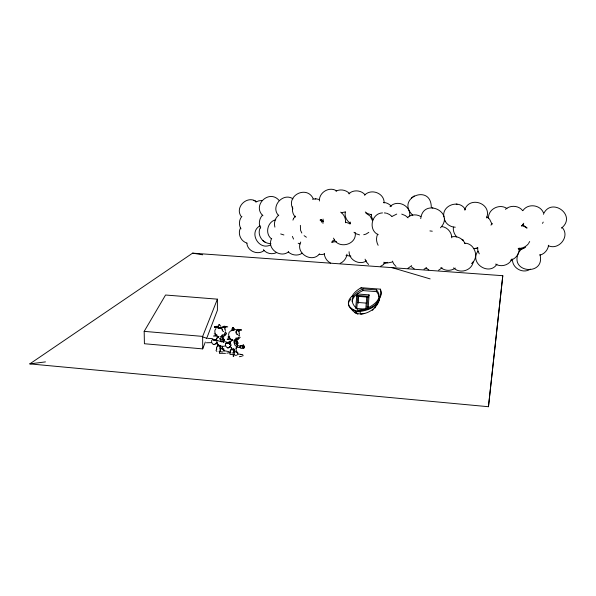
<?xml version="1.0" encoding="UTF-8"?>
<svg xmlns="http://www.w3.org/2000/svg" width="596" height="596" viewBox="0 0 596 596"><rect width="100%" height="100%" fill="white"/><g stroke="black" fill="none" stroke-linecap="round" stroke-linejoin="round"><path stroke-width="0.89" d="M218.397 327.197C218.203 327.629 217.1 327.837 214.523 326.906A27.483 19.512 -72.9 0 0 216.683 326.295C221.079 327.204 215.864 328.187 214.523 326.906M218.24 328.128L217.912 327.673M218.017 327.927L219.648 328.575A27.386 18.878 -70.1 0 1 221.809 327.956L218.486 327.39L221.809 327.956M218.225 328.128L219.648 328.463A27.61 19.489 -73 0 0 221.809 327.845M218.59 327.413L218.255 327.293M218.307 326.936L218.389 326.876M356.706 296.257L357.615 293.992L369.051 294.878L368.201 297.151L356.713 296.257L355.715 308.37L365.765 309.175L366.764 297.039M357.578 294.886L357.615 293.992M358.375 303.267L358.636 295.892M361.146 288.591L361.183 287.697L380.375 289.157A118.835 31.29 0.5 0 1 381.075 292.822L381.023 293.567A122.761 32.311 0.5 0 1 379.287 298.052C376.583 307.253 366.465 309.965 358.114 311.008A2.689 0.76 2 0 1 356.602 310.889C348.787 308.765 344.987 302.269 352.273 295.951A127.41 34.412 4 0 1 355.685 291.623L356.46 290.937A123.372 33.309 3.9 0 1 361.183 287.689M352.199 301.606A97.99 26.716 3.5 0 1 362.904 290.587L362.971 288.889L376.553 289.932L376.486 291.63A99.159 26.626 0.8 0 1 378.87 296.48M368.201 297.151L369.051 294.878M367.203 308.654L368.254 306.821L369.021 295.772M380.337 290.051L380.375 289.157M229.81 342.991L230.339 342.737M230.004 343.02L230.831 341.091L232.179 339.862M348.355 303.506C348.191 307.901 353.055 310.471 356.713 311.611A2.712 0.767 2 0 0 358.226 311.73C366.525 310.702 376.62 308.058 379.302 298.887A120.28 31.774 0.5 0 0 381.008 294.431L381.06 293.694A116.607 30.813 0.6 0 0 380.613 290.774M243.332 346.917L243.049 347.93L243.265 346.134L243.131 347.826M349.979 224.051L350.18 222.003M225.519 331.696L225.303 332.859M345.538 222.755C346 218.643 344.123 214.463 340.674 212.146M356.795 308.46L357.801 296.346M366.927 308.393L367.851 297.128L368.671 295.743M379.652 297.59C379.063 310.084 358.144 321.02 350.806 308.154M220.408 350.247L220.103 349.338L221.332 348.675M222.755 351.931L220.371 351.752L220.259 350.455M233.952 351.484C232.999 350.388 234.757 352.139 233.647 352.579M237.931 354.344L237.67 353.361M237.35 346.172L237.364 343.542L236.269 340.666M300.362 225.355L300.608 230.399L301.829 233.036M502.793 275.702L488.459 406.718L29.8 363.888L192.597 253.151L502.793 275.702L488.459 406.718M233.885 340.495L234.303 343.281L234.295 341.948L234.928 341.121M292.666 206.849C291.884 210.455 292.778 214.433 295.4 217.093M323.062 219.075L322.972 223.44M217.465 346.76L217.749 344.279M319.389 201.001C318.86 192.381 329.417 186.064 336.658 190.929M345.278 212.087C344.436 216.445 346.686 221.123 350.522 223.321M231.181 350.016L231.479 347.52M218.918 324.753L218.106 325.885M232.678 327.837L231.881 328.985L231.933 330.355M420.739 218.65C423.182 197.239 455.508 212.02 440.451 227.806M219.373 352.437L219.946 351.111M445.205 221.176C446.762 224.327 449.995 226.368 453.392 227.031C452.856 230.63 454.286 234.362 456.767 236.97M233.17 355.76L234.548 353.912M234.005 350.508L233.788 351.007M488.437 217.912C488.377 208.838 499.783 203.363 506.965 208.555M224.744 333.849L224.379 334.43M239.935 346.447L240.531 345.851L240.888 346.939L240.181 347.945L239.86 347.14M243.257 346.254L243.913 346.403M243.339 346.768C243.22 348.697 245.694 346.604 243.31 347.021M219.067 346.328C221.049 346.894 219.708 347.84 220.14 349.085M216.765 348.012L216.475 347.036L217.778 346.38M232.939 350.269L233.274 348.623M346.947 254.194C346.559 258.224 343.825 261.748 340.16 263.38M216.08 340.316L217.056 337.887L218.382 336.673M221.697 335.265L222.718 334.967M473.284 261.562C472.069 270.532 459.836 274.294 453.623 267.865M486.589 217.92C492.326 203.34 469.365 195.458 464.619 210.045M215.99 350.567L216.653 349.122M229.676 353.853L230.354 352.4M548.603 245.247C547.94 249.851 544.535 253.97 539.983 255.11M240.754 347.237L240.62 346.202L237.141 345.419L234.973 342.484M229.721 346.812L229.266 347.252C232.462 346.336 230.749 341.135 227.925 343.438L228.737 343.221L227.262 343.289L228.29 343.221L226.614 342.529C223.344 344.764 227.687 350.373 229.9 346.537L229.378 347.267M232.365 329.499L232.552 328.947M237.223 346.716L236.232 348.436M230.011 342.834L229.013 342.462L229.631 341.195L228.626 342.313L226.89 342.432M376.59 305.085L379.287 298.052M206.618 338.595L217.398 310.293L217.398 299.162L165.554 295.013L144.18 331.361L144.411 343.736L202.7 348.884L205.315 342.022M240.598 227.799C237.342 233.49 240.747 241.395 247.02 243.079M279.084 200.465C269.489 188.88 251.698 205.18 262.94 215.73M271.702 238.378C266.218 248.48 280.433 258.724 288.635 251.728M292.934 220.118L293.47 218.747M300.734 241.998C295.08 253.099 311.879 263.454 319.456 253.963M202.7 348.884L202.655 336.405L217.398 299.162M243.287 347.84L244.077 347.848L243.876 348.206M224.99 329.603L225.497 330.4M377.7 234.154C375.905 237.625 376.27 241.924 378.132 245.291M222.241 337.127C222.837 337.381 227.612 333.685 226.525 332.896M238.84 332.762L239.264 332.866M518.736 252.458C508.567 273.139 545.847 276.373 539.931 254.47M543.396 214.284C551.084 196.434 577.412 215.387 561.454 228.141M231.971 339.34L232.544 340.629M218.054 336.412L218.479 337.209M348.608 302.612L349.07 301.74M242.922 345.74C244.762 343.087 242.371 346.343 241.291 345.546M224.238 334.661C226.137 333.842 223.276 336.837 224.848 334.989M240.493 346.194L241.41 345.524M521.56 226.197L522.893 224.685M522.617 225.161L523.735 223.239M512.061 258.902C509.491 265.078 501.221 267.559 495.581 264.103M528.563 243.429L529.688 241.522M542.472 223.373L543.232 222.085M496.945 264.162C489.242 276.343 469.007 263.112 477.955 251.184M224.245 339.765L223.56 338.923M237.953 342.953L237.737 342.32L236.463 342.126M223.858 327.286L227.746 326.876L224.245 326.317L223.291 327.077M260.735 226.964C256.071 234.116 262.613 244.233 270.934 243.481M230.92 345.352L230.309 345.576M222.628 336.062L222.837 335.734L222.152 335.801M349.532 301.032L350.91 298.909M236.344 331.547L236.321 332.687M230.503 346.075L230.235 346.485M239.19 335.995L239.287 332.963M374.847 308.11L376.508 303.111M225.772 343.758L226.614 342.529M224.305 334.624L225.094 333.499M230.302 350.143L230.518 351.394L230.153 351.022M230.943 352.966L230.078 352.34L230.309 351.238M238.4 337.381L238.132 337.753L238.921 338.074L237.99 338.945L238.445 338.468M223.724 350.083L223.917 349.032L222.226 348.593M223.947 351.327L223.82 350.053M216.758 342.625L217.011 342.32L215.35 343.966L215.692 343.661C213.115 346.663 209.725 341.292 212.586 339.251L214.828 339.973L213.83 339.988M222.688 338.96L223.776 337.954L222.621 338.364M241.901 216.437C238.892 219.82 238.646 225.065 240.993 228.871M262.486 215.149C259.275 218.523 258.269 223.917 260.638 228.03M491.849 224.014L492.222 223.515M293.619 218.412L295.333 216.125M431.28 207.289C431.199 183.017 395.103 198.23 412.797 215.26M221.041 337.902L220.371 340.033L219.864 338.424M231.509 340.681L230.28 342.201L230.347 342.983M230.056 352.787L230.436 352.333M522.99 210.5C527.87 203.236 540.2 204.629 543.44 212.742M238.527 338.386L238.624 337.753L238.109 337.843M519.034 251.892L520.911 249.679L525.62 247.221M334.49 239.92L331.406 242.281M240.203 337.284L238.631 338.647M215.983 328.53C213.405 330.802 215.372 335.6 218.129 336.792L219.067 336.8L218.501 336.382M384.919 262.955L382.923 264.967L380.561 266.315M238.303 338.982L238.609 338.662L236.023 340.465M411.687 265.637L407.977 268.312M216.586 348.213L216.735 349.494M230.384 350.068L231.471 349.636M442.061 267.85L438.611 270.197M471.525 263.551C479.705 257.479 474.692 243.213 464.716 243.168M528.19 244.062C525.739 246.968 521.947 248.599 518.162 248.413M236.351 342.178L237.484 341.121L236.321 341.545M243.824 345.978L244.293 346.06L243.988 346.455M244.092 346.552L243.235 347.423L243.138 346.887M219.827 338.871L220.252 338.603M260.102 225.728C248.204 232.231 258.865 250.849 270.361 245.001M278.801 215.111C275.143 217.771 273.691 222.83 274.89 227.121M348.735 193.782C353.227 189.491 361.109 190.049 365.072 194.803M368.805 232.351L365.944 234.131L363.739 234.727M364.529 195.235C370.995 188.098 384.629 193.134 384.115 203.042M414.235 195.898L411.493 197.946M390 206.73C397.01 199.034 411.233 205.545 409.668 216.02M391.989 216.452L396.742 214.068M407.463 217.451C411.106 214.262 416.82 214.061 420.88 216.586M237.223 330.124L238.095 329.424L241.633 329.99L238.191 330.005M505.445 209.345C510.273 204.882 518.743 205.397 522.752 210.723M236.932 331.115L237.141 330.959M214.024 340.182L215.409 339.564L217.108 340.733M222.278 337.433L223.314 336.509L222.613 336.949M372.247 310.322L373.282 309.607M222.36 327.912C222.978 326.779 225.355 327.062 225.027 328.53M236.143 340.636L237.163 339.705L236.105 340.323M235.264 339.631L234.414 340.204L235.278 339.72M221.399 336.435L220.527 337.001L221.414 336.517M237.603 353.421L237.692 352.266M264.155 250.476C258.068 255.557 247.422 251.259 246.871 243.213M320.141 220.572L321.639 219.663M217.98 327.621L218.315 327.435M302.179 253.181C298.052 256.183 291.965 255.416 288.33 251.966M366.488 260.802C359.693 265.622 349.003 260.169 349.077 251.735M387.579 262.315L383.802 263.805M424.002 269.183L426.438 267.835M455.329 268.088C451.098 271.187 444.81 271.165 440.846 267.604M255.766 202.051L258.806 200.83L262.076 200.524M530.351 269.101C523.199 274.205 512.098 268.215 512.5 259.387M242.699 356.117C245.001 354.3 238.445 354.143 237.297 353.935M276.246 252.741C271.925 254.797 266.248 253.486 263.358 249.657M518.699 249.53L523.899 248.227M231.628 340.569L232.105 340.487M490.858 225.035L491.499 224.774M392.034 262.076L387.43 263L383.682 262.27M335.95 191.145C340.495 188.783 346.462 189.975 349.792 193.864M321.535 221.868L323.196 221.235M275.754 219.738C267.716 221.6 264.721 233.051 271.053 238.512M345.442 211.893L341.366 212.735M217.019 334.959L213.442 336.055L217.175 336.07M233.327 352.765L232.179 353.011M332.762 241.983L336.509 241.648M243.973 345.963L242.915 345.702M312.505 199.243L316.163 198.848L319.262 199.504M221.667 337.045L222.405 336.829L221.988 336.859M233.781 329.953C235.629 329.156 238.087 329.566 238.929 331.585M220.401 351.029L219.008 351.372M243.853 346.581C244.665 347.654 243.794 346.418 243.265 346.134M229.177 338.692L227.15 339.228L230.95 339.258M228.827 352.795L226.838 353.175M362.815 313.816L364.722 313.347M510.63 260.176C515.868 258.902 519.712 253.486 519.213 248.115M236.999 355.164C233.662 356.311 232.768 352.787 235.152 351.968M324.47 254.067L321.982 254.544L319.151 254.276M475.101 248.614L478.029 247.996L473.328 248.659M362.144 313.95L360.803 314.226L359.611 310.881M237.886 343.013C236.411 341.538 239.458 344.875 236.962 343.102M233.319 354.553L230.071 354.404M451.842 236.821C457.139 235.696 462.995 238.556 465.036 243.652M224.185 339.832L223.448 339.415M213.308 340.025L214.351 339.958M241.522 356.371L239.346 356.713M236.314 339.206L236.537 338.796L237.312 339.72L236.172 339.362M29.8 363.888L45.452 361.891M219.633 348.027L220.997 347.945M225.474 353.376L219.961 353.294M350.88 256.124L346.023 255.468M315.157 198.9L315.753 198.84M237.431 338.103L236.776 338.111M223.56 334.915L222.882 334.922M225.348 345.896C221.407 347.453 216.087 344.942 216.788 340.234L220.58 341.523L225.72 341.784L228.529 342.953M211.535 342.633L206.44 342.767M382.513 212.906C371.435 213.249 367.978 230.078 378.222 234.697M228 347.826L227.62 347.855L228.484 347.796M223.94 326.742L226.771 326.556L223.82 326.236M237.648 329.335L240.62 329.655L237.767 329.841M223.545 338.923L222.606 338.819M222.651 339.415L223.44 339.385M229.743 336.993L227.94 336.971L229.646 337.649M234.6 349.405L232.067 348.98L230.071 346.306M220.788 346.134L218.278 345.717L216.296 343.065M465.446 209.867C460.179 198.93 441.569 204.882 443.864 216.951M455.269 227.195L453.392 227.031M432.286 231.203L429.917 230.928M432.242 207.915L432.875 207.937M222.248 335.995L222.606 335.593L223.344 336.502L221.906 335.876M362.904 290.587L376.486 291.63M356.736 295.363L368.231 296.257M383.504 202.461C386.558 202.484 389.374 204.137 391.43 206.32M367.173 306.731L368.254 306.821M384.338 212.921L386.059 213.107M456.216 204.115L457.072 204.19M283.897 234.966L280.679 233.952M144.18 331.361L202.655 336.405M237.461 329.856L239.346 330.378L238.445 330.288M223.649 326.757L225.534 327.279L223.709 327.107M223.47 350.627L228.76 351.595L229.557 352.452M236.485 351.886L237.759 352.333M232.768 349.576L234.012 350.411M371.405 214.731L367.494 213.562L365.281 211.982M441.83 226.569C447.32 227.173 451.82 232.313 451.775 237.819M345.665 222.189L350.023 223.753M463.532 240.136L462.064 239.808M243.779 348.153L241.305 348.399L240.583 347.96M192.597 253.151L202.662 254.805M207.78 338.357L211.9 338.558L215.283 340.234M219.082 324.515L220.974 326.332M232.85 327.591C236.649 329.432 233.423 330.385 230.615 330.914C226.994 332.94 228.76 338.617 231.956 339.988L232.894 339.996L232.284 339.333M238.549 330.609C237.238 330.05 239.57 330.802 238.974 331.674M253.71 200.338L256.496 201.709C247.586 194.87 234.526 206.909 241.067 216.311M521.5 225.407L525.843 227.232L526.901 228.201M401.734 214.113L405.355 215.588L408.051 217.845M223.731 331.57L222.68 331.033L222.129 329.826M237.64 334.736C235.413 334.244 235.07 329.752 238.124 330.407M233.788 356.624L233.133 356.304M233.178 327.733L233.438 327.889M219.41 324.649L219.753 324.88M221.958 347.945L223.001 348.839M235.614 351.193L236.195 351.327M359.544 234.891L356.192 233.803L353.964 232.261M236.605 338.155L235.8 338.133L235.703 338.923M357.928 314.181L357.183 313.936L355.387 310.546M357.444 302.44L366.264 303.103M237.819 334.304L237.141 334.058M240.851 354.449L241.894 354.732L240.955 354.464M206.745 338.29L202.931 336.993M223.746 342.409L223.172 342.111M392.041 267.649L430.141 278.898M214.523 327.018A27.26 18.908 -70.1 0 1 216.683 326.407L218.099 326.846M236.91 344.309L236.888 343.78M386.73 213.256L389.672 214.575L391.796 216.348M218.486 337.351C217.421 337.098 216.169 338.796 216.631 339.787M548.275 245.649C558.616 250.782 570.722 236.158 561.983 227.322M216.363 351.111L216.951 351.32M298.164 243.235L300.138 243.95M214.232 333.812L215.901 334.49M222.606 326.452L224.752 327.927M323.293 221.198L321.073 219.715M365.884 213.107L370.161 216.102L372.433 220.602M526.983 227.821L524.093 225.817L522.848 224.208M292.986 198.855C283.175 192.068 270.085 206.477 278.526 215.476M238.199 330.482L238.787 331.152M223.455 339.385L224.409 340.13L223.582 340.629M486.805 216.847L489.554 219.105L492.05 224.223M237.007 343.132L237.692 343.862L236.858 343.572M223.321 339.951L224.096 340.495L223.783 340.204M233.118 327.681L233.543 327.971M354.613 312.535L355.819 313.25M219.321 352.974L219.715 353.234M330.489 263.06C326.936 261.19 324.44 257.472 324.276 253.434M304.116 235.688L306.404 237.223M414.22 268.856L411.434 266.859M428.8 269.869L426.006 267.865M262.665 240.441L265.317 242.319M224.61 327.532L224.841 328.016M224.915 332.598L225.214 332.829A3.196 1.036 -83.9 0 0 225.281 332.896M396.02 266.479L393.606 263.767L392.451 261.13M234.973 340.651L235.867 341.426M368.619 264.49L366.242 261.793L365.072 259.171M236.284 351.379L236.582 351.871M234.347 343.899C234.429 345.963 240.501 349.569 240.762 346.403M221.116 339.258L222.926 341.843M220.49 340.666L221.399 341.97M320.216 219.626L321.855 222.04M313.22 198.691C306.784 184.939 285.693 195.555 292.897 208.898M222.435 337.47L223.619 341.687M479.273 253.866L477.85 250.558L477.493 247.631M238.698 335.66L239.078 335.988A3.226 1.088 -84 0 0 239.145 336.055M333.536 238.132C337.82 249.731 357.116 244.986 355.231 232.619M292.36 236.403L293.56 239.063M372.865 219.812L371.695 217.153L371.278 214.255M444.288 218.985L445.413 221.675M222.338 329.268L222.442 329.685M222.017 329.357L222.114 329.774M220.244 345.822L220.907 349.249M234.072 349.092L234.735 352.541M235.956 347.908L236.493 352.273M222.33 346.38L222.755 349.837M243.079 346.231L243.138 346.671L243.079 346.172M332.59 240.911L332.672 242.349M352.273 295.951L352.296 296.786A124.728 33.786 3.9 0 1 353.182 295.311M379.25 299.497A109.493 29.405 0.6 0 1 379.086 300.16M378.222 302.165A109.493 29.405 0.6 0 1 377.819 302.835M376.553 289.932A99.204 26.47 0.8 0 1 365.557 308.981L357.689 310.233L357.026 308.884A98.027 26.567 3.5 0 1 362.971 288.889M224.99 329.633A5.781 4.85 -58.9 0 1 224.99 329.849M233.759 354.426L233.267 355.417L233.751 354.478M223.552 338.342L222.919 338.729L223.552 338.342M237.26 341.515L236.627 341.91L237.26 341.515M232.649 330.095L232.097 330.191L234.146 329.849L232.649 330.095M214.545 344.495L213.673 344.555L214.545 344.495M228.946 343.281L228.477 343.154L228.946 343.281M215.014 340.025L214.545 339.899L215.014 340.025M229.549 343.966L229.169 343.587L229.855 344.54L229.549 343.966M215.588 340.696L215.216 340.323L215.588 340.696"/></g></svg>
